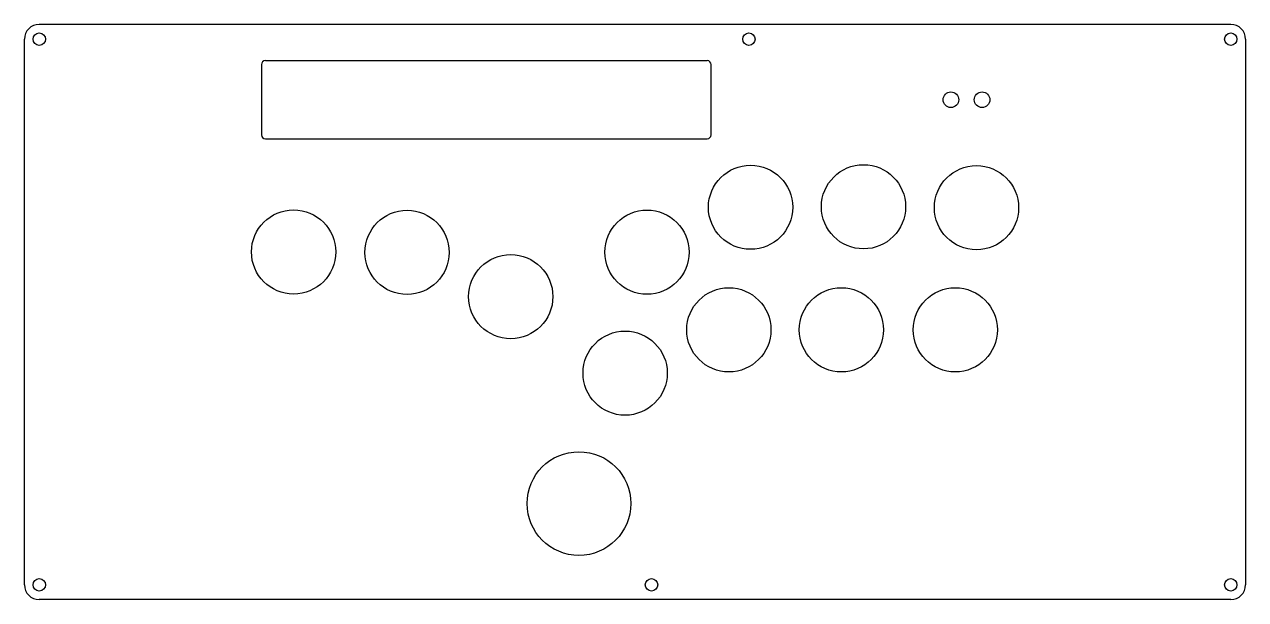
# Model space of a CAD drawing. Header units: inches. Extents: x 0 to 314, y 1 to 148.
import ezdxf

# ---------------------------------------------------------------- set-up
doc = ezdxf.new("R2010")
doc.units = ezdxf.units.IN
doc.header["$MEASUREMENT"] = 0

msp = doc.modelspace()

# ---------------------------------------------------------------- linework, layer by layer
for p, q in [((309.82, 148.25), (4.25, 148.25)), ((0.45, 4.45), (0.45, 144.45)), ((313.62, 144.45), (313.62, 4.45)), ((61.25, 137.95), (61.25, 119.9)), ((62.25, 138.95), (175.55, 138.95)), ((176.55, 119.9), (176.55, 137.95)), ((62.25, 118.9), (175.55, 118.9)), ((309.82, 0.65), (4.25, 0.65))]:
    msp.add_line(p, q)
for centre, radius in [((4.25, 144.45), 1.6), ((186.25, 144.45), 1.6), ((309.82, 144.45), 1.6), ((238.05, 128.92), 2), ((246.05, 128.92), 2), ((186.67, 101.33), 10.8), ((215.64, 101.45), 10.8), ((244.61, 101.21), 10.8), ((69.47, 89.86), 10.8), ((98.57, 89.74), 10.8), ((160.11, 89.8), 10.8), ((125.17, 78.39), 10.8), ((181.11, 69.87), 10.8), ((209.96, 69.87), 10.8), ((239.17, 69.87), 10.8), ((154.5, 58.76), 10.8), ((142.67, 25.29), 13.3), ((4.25, 4.45), 1.6), ((161.25, 4.45), 1.6), ((309.82, 4.45), 1.6)]:
    msp.add_circle(centre, radius)
for centre, radius, start, end in [((4.25, 144.45), 3.8, 90, 180), ((309.82, 144.45), 3.8, 0, 90), ((62.25, 137.95), 1, 90, 180), ((175.55, 137.95), 1, 0, 90), ((62.25, 119.9), 1, 180, 270), ((175.55, 119.9), 1, 270, 0), ((4.25, 4.45), 3.8, 180, 270), ((309.82, 4.45), 3.8, 270, 0)]:
    msp.add_arc(centre, radius, start, end)

doc.saveas('drawing.dxf')
